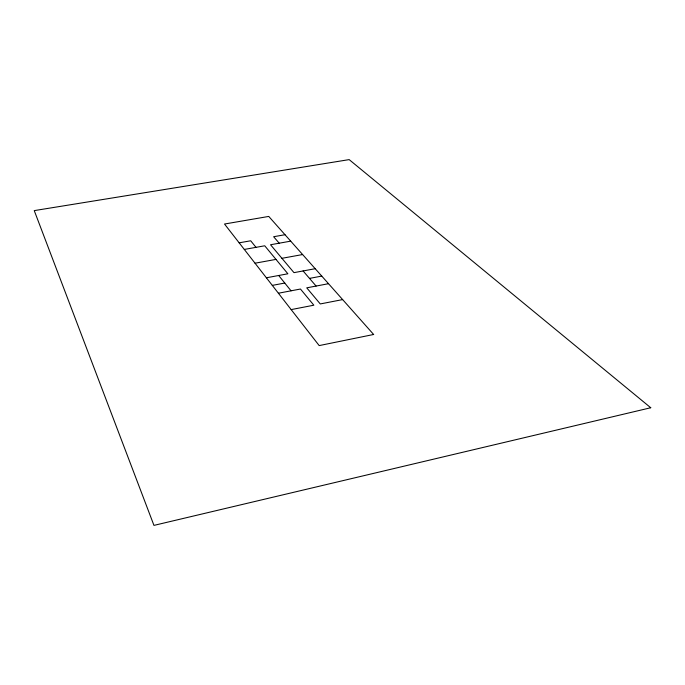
<?xml version="1.0" encoding="UTF-8"?>
<svg xmlns="http://www.w3.org/2000/svg" width="685" height="685" viewBox="0 0 685 685"><rect width="100%" height="100%" fill="white"/><g stroke="black" fill="none" stroke-linecap="round" stroke-linejoin="round"><path stroke-width="1.03" d="M291.159 309.603L313.841 305.202L300.467 289.027L278.401 293.223M342.646 299.593L320.272 303.943L306.734 287.837L328.517 283.693M272.305 285.388L284.772 283.042M309.5 278.393L321.762 276.089M266.379 277.785L287.871 273.786L264.735 245.787L244.305 249.434M315.194 268.7L293.976 272.647L270.532 244.75L290.714 241.146M255.034 263.211L275.978 259.392M281.929 258.313L302.616 254.546M239.159 242.824L250.71 240.786L256.002 247.345M285.003 234.715L273.632 236.727L279.206 243.201M303.095 270.952L316.093 286.056M278.684 275.49L291.039 290.817M650.75 407.746L153.954 525.386L34.25 210.612L349.162 159.614L650.75 407.746M373.642 334.485L319.184 345.591L224.517 224.029L268.751 216.426L373.642 334.485"/></g></svg>
